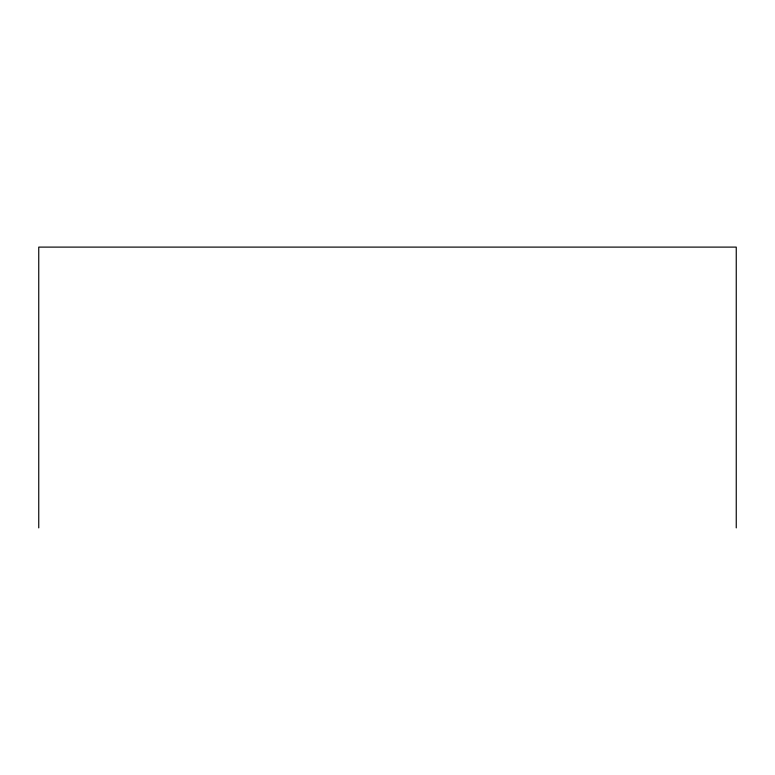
<?xml version="1.0" encoding="UTF-8"?>
<svg xmlns="http://www.w3.org/2000/svg" width="775" height="775" viewBox="0 0 775 775"><rect width="100%" height="100%" fill="white"/><g stroke="black" fill="none" stroke-linecap="round" stroke-linejoin="round"><path stroke-width="1.16" d="M736.25 527.891L736.25 247.109L38.75 247.109L38.75 527.891"/></g></svg>
